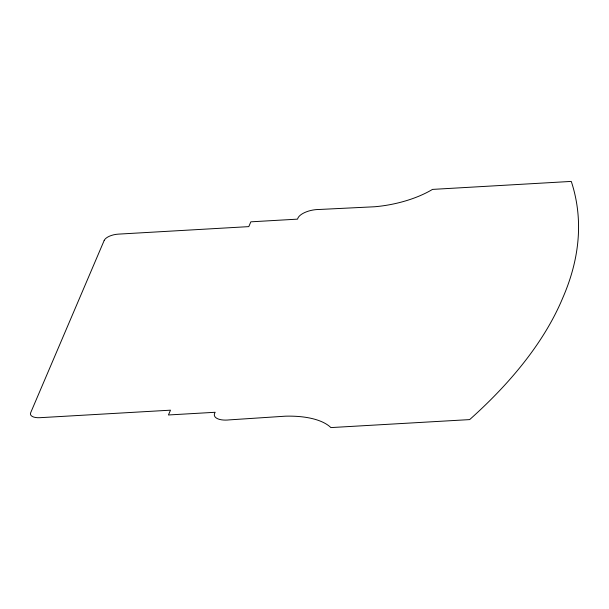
<?xml version="1.0" encoding="UTF-8"?>
<svg xmlns="http://www.w3.org/2000/svg" width="609" height="609" viewBox="0 0 609 609"><rect width="100%" height="100%" fill="white"/><g stroke="black" fill="none" stroke-linecap="round" stroke-linejoin="round"><path stroke-width="0.91" d="M104.192 240.433L30.671 412.742A12.089 5.298 -10.6 0 0 39.95 417.69L170.49 410.177L168.442 414.973L215.183 412.278A16.61 7.278 -10.6 0 0 229.403 419.875L285.301 416.191A69.091 30.283 -10.6 0 1 330.877 427.587L469.653 419.601A750.524 329.012 -10.6 0 0 562.686 298.075A750.524 329.012 -10.6 0 0 571.28 181.413L432.504 189.399A69.091 30.283 -10.6 0 1 374.657 206.756L319.169 209.481A16.61 7.278 -10.6 0 0 297.588 219.141L250.847 221.828L248.799 226.624L118.268 234.138A12.089 5.298 -10.6 0 0 104.192 240.433"/></g></svg>
